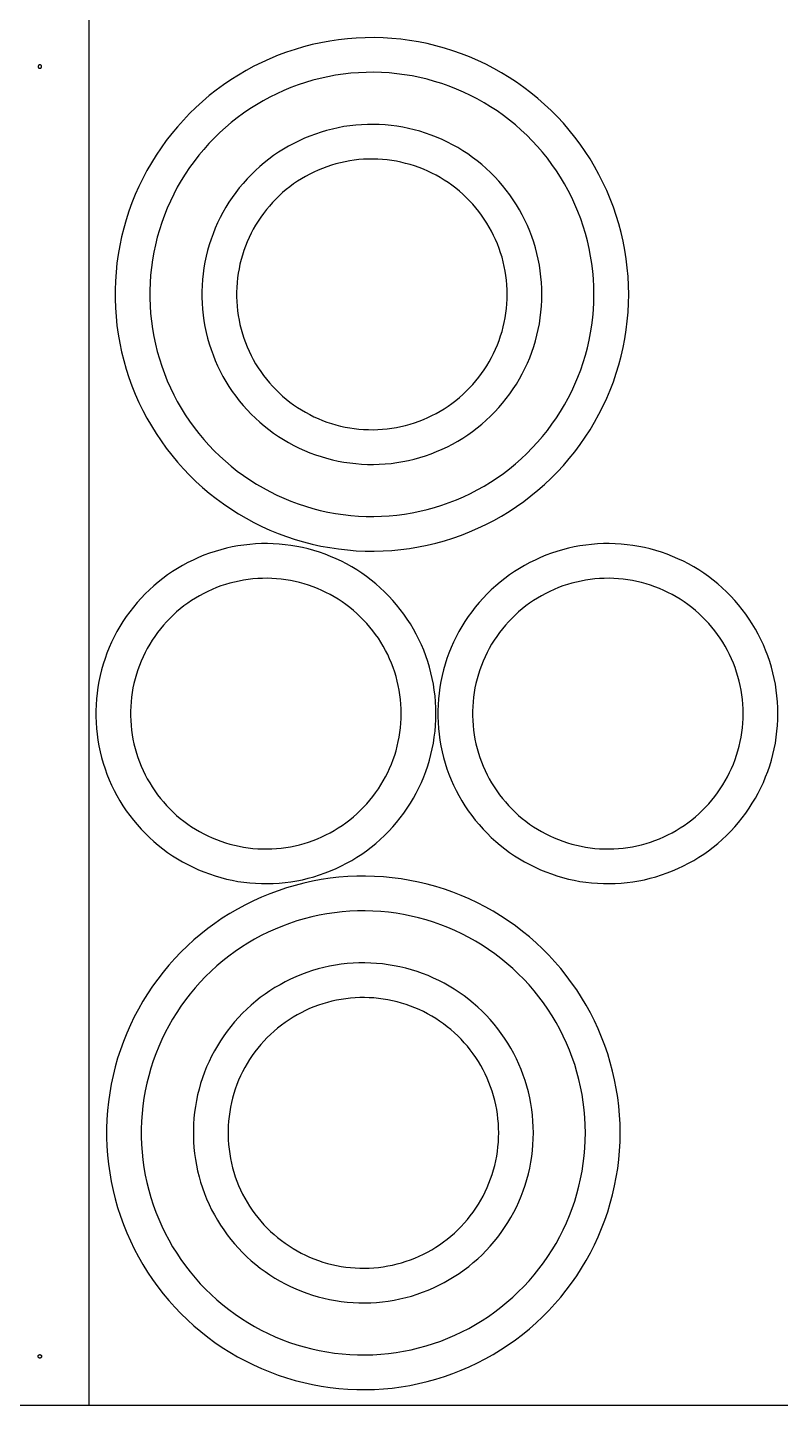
# Model space of a CAD drawing. Header units: millimetres. Extents: x 0 to 120, y 0 to 80.
# Drawn here: x 38.23 to 59.93, y 0 to 39.71 of the extents above; entities that cross this region are included whole.
import ezdxf

# ---------------------------------------------------------------- set-up
doc = ezdxf.new("R2010")
doc.units = ezdxf.units.MM
doc.header["$MEASUREMENT"] = 0
doc.layers.add('Default', color=18, linetype='Continuous', true_color=0x000000)

msp = doc.modelspace()

# ---------------------------------------------------------------- linework, layer by layer
at = {"layer": 'Default'}
for points in [[(120, 0), (0, 0), (0, 80), (120, 80), (120, 0)], [(0, 0), (0, 40), (40, 40), (40, 0), (0, 0)], [(0, 0), (0, 40), (40, 40), (40, 0), (0, 0)], [(55.554, 32.02), (55.549, 32.277), (55.536, 32.534), (55.514, 32.79), (55.482, 33.045), (55.443, 33.298), (55.394, 33.551), (55.336, 33.801), (55.27, 34.049), (55.195, 34.295), (55.112, 34.538), (55.021, 34.778), (54.921, 35.015), (54.813, 35.248), (54.697, 35.477), (54.573, 35.702), (54.441, 35.922), (54.302, 36.138), (54.156, 36.349), (54.002, 36.555), (53.841, 36.755), (53.673, 36.95), (53.499, 37.138), (53.318, 37.321), (53.131, 37.497), (52.938, 37.666), (52.739, 37.829), (52.534, 37.984), (52.325, 38.133), (52.11, 38.274), (51.891, 38.407), (51.667, 38.533), (51.439, 38.651), (51.207, 38.761), (50.971, 38.863), (50.732, 38.957), (50.489, 39.042), (50.244, 39.119), (49.997, 39.187), (49.747, 39.247), (49.495, 39.298), (49.242, 39.34), (48.987, 39.373), (48.731, 39.398), (48.475, 39.413), (48.218, 39.42), (47.961, 39.418), (47.704, 39.407), (47.448, 39.387), (47.193, 39.358), (46.939, 39.32), (46.686, 39.273), (46.436, 39.218), (46.187, 39.154), (45.94, 39.082), (45.697, 39.001), (45.456, 38.911), (45.218, 38.813), (44.984, 38.707), (44.754, 38.593), (44.528, 38.471), (44.306, 38.342), (44.089, 38.204), (43.877, 38.059), (43.67, 37.907), (43.469, 37.748), (43.273, 37.582), (43.082, 37.409), (42.898, 37.23), (42.721, 37.045), (42.55, 36.853), (42.385, 36.656), (42.228, 36.453), (42.078, 36.244), (41.935, 36.031), (41.799, 35.813), (41.672, 35.59), (41.552, 35.363), (41.44, 35.132), (41.336, 34.897), (41.24, 34.658), (41.152, 34.417), (41.074, 34.172), (41.003, 33.925), (40.941, 33.676), (40.888, 33.425), (40.844, 33.172), (40.808, 32.917), (40.782, 32.662), (40.764, 32.405), (40.755, 32.149), (40.755, 31.892), (40.764, 31.635), (40.782, 31.379), (40.808, 31.123), (40.844, 30.869), (40.888, 30.616), (40.941, 30.365), (41.003, 30.115), (41.074, 29.868), (41.152, 29.624), (41.24, 29.382), (41.336, 29.144), (41.44, 28.909), (41.552, 28.678), (41.672, 28.451), (41.799, 28.228), (41.935, 28.01), (42.078, 27.796), (42.228, 27.588), (42.385, 27.385), (42.55, 27.188), (42.721, 26.996), (42.898, 26.811), (43.082, 26.631), (43.273, 26.458), (43.469, 26.292), (43.67, 26.133), (43.877, 25.981), (44.089, 25.836), (44.306, 25.699), (44.528, 25.569), (44.754, 25.447), (44.984, 25.333), (45.218, 25.227), (45.456, 25.13), (45.697, 25.04), (45.94, 24.959), (46.187, 24.887), (46.436, 24.823), (46.686, 24.767), (46.939, 24.721), (47.193, 24.683), (47.448, 24.654), (47.704, 24.634), (47.961, 24.623), (48.218, 24.621), (48.475, 24.627), (48.731, 24.643), (48.987, 24.667), (49.242, 24.701), (49.495, 24.743), (49.747, 24.794), (49.997, 24.853), (50.244, 24.922), (50.489, 24.999), (50.732, 25.084), (50.971, 25.178), (51.207, 25.279), (51.439, 25.389), (51.667, 25.507), (51.891, 25.633), (52.11, 25.767), (52.325, 25.908), (52.534, 26.056), (52.739, 26.212), (52.938, 26.375), (53.131, 26.544), (53.318, 26.72), (53.499, 26.902), (53.673, 27.091), (53.841, 27.286), (54.002, 27.486), (54.156, 27.692), (54.302, 27.902), (54.441, 28.118), (54.573, 28.339), (54.697, 28.564), (54.813, 28.793), (54.921, 29.026), (55.021, 29.263), (55.112, 29.503), (55.195, 29.746), (55.27, 29.992), (55.336, 30.24), (55.394, 30.49), (55.443, 30.742), (55.482, 30.996), (55.514, 31.251), (55.536, 31.507), (55.549, 31.764), (55.554, 32.02)], [(38.636, 38.586), (38.636, 38.588), (38.636, 38.589), (38.636, 38.591), (38.635, 38.593), (38.635, 38.594), (38.635, 38.596), (38.634, 38.598), (38.634, 38.599), (38.633, 38.601), (38.633, 38.603), (38.632, 38.604), (38.632, 38.606), (38.631, 38.608), (38.63, 38.609), (38.629, 38.611), (38.628, 38.612), (38.627, 38.614), (38.626, 38.615), (38.625, 38.616), (38.624, 38.618), (38.623, 38.619), (38.622, 38.62), (38.621, 38.622), (38.619, 38.623), (38.618, 38.624), (38.617, 38.625), (38.615, 38.626), (38.614, 38.627), (38.613, 38.628), (38.611, 38.629), (38.61, 38.63), (38.608, 38.631), (38.606, 38.631), (38.605, 38.632), (38.603, 38.633), (38.602, 38.633), (38.6, 38.634), (38.598, 38.634), (38.597, 38.635), (38.595, 38.635), (38.593, 38.635), (38.591, 38.635), (38.59, 38.636), (38.588, 38.636), (38.586, 38.636), (38.584, 38.636), (38.583, 38.636), (38.581, 38.636), (38.579, 38.635), (38.578, 38.635), (38.576, 38.635), (38.574, 38.634), (38.572, 38.634), (38.571, 38.633), (38.569, 38.633), (38.568, 38.632), (38.566, 38.632), (38.564, 38.631), (38.563, 38.63), (38.561, 38.629), (38.56, 38.628), (38.558, 38.628), (38.557, 38.627), (38.555, 38.626), (38.554, 38.624), (38.553, 38.623), (38.552, 38.622), (38.55, 38.621), (38.549, 38.62), (38.548, 38.618), (38.547, 38.617), (38.546, 38.616), (38.545, 38.614), (38.544, 38.613), (38.543, 38.611), (38.542, 38.61), (38.541, 38.608), (38.54, 38.607), (38.54, 38.605), (38.539, 38.604), (38.538, 38.602), (38.538, 38.6), (38.537, 38.599), (38.537, 38.597), (38.537, 38.595), (38.536, 38.594), (38.536, 38.592), (38.536, 38.59), (38.536, 38.588), (38.536, 38.587), (38.536, 38.585), (38.536, 38.583), (38.536, 38.581), (38.536, 38.58), (38.536, 38.578), (38.537, 38.576), (38.537, 38.575), (38.537, 38.573), (38.538, 38.571), (38.538, 38.57), (38.539, 38.568), (38.54, 38.566), (38.54, 38.565), (38.541, 38.563), (38.542, 38.562), (38.543, 38.56), (38.544, 38.559), (38.545, 38.557), (38.546, 38.556), (38.547, 38.554), (38.548, 38.553), (38.549, 38.552), (38.55, 38.551), (38.552, 38.549), (38.553, 38.548), (38.554, 38.547), (38.555, 38.546), (38.557, 38.545), (38.558, 38.544), (38.56, 38.543), (38.561, 38.542), (38.563, 38.541), (38.564, 38.541), (38.566, 38.54), (38.568, 38.539), (38.569, 38.539), (38.571, 38.538), (38.572, 38.538), (38.574, 38.537), (38.576, 38.537), (38.578, 38.536), (38.579, 38.536), (38.581, 38.536), (38.583, 38.536), (38.584, 38.536), (38.586, 38.536), (38.588, 38.536), (38.59, 38.536), (38.591, 38.536), (38.593, 38.536), (38.595, 38.537), (38.597, 38.537), (38.598, 38.537), (38.6, 38.538), (38.602, 38.538), (38.603, 38.539), (38.605, 38.54), (38.606, 38.54), (38.608, 38.541), (38.61, 38.542), (38.611, 38.543), (38.613, 38.544), (38.614, 38.544), (38.615, 38.545), (38.617, 38.547), (38.618, 38.548), (38.619, 38.549), (38.621, 38.55), (38.622, 38.551), (38.623, 38.552), (38.624, 38.554), (38.625, 38.555), (38.626, 38.557), (38.627, 38.558), (38.628, 38.559), (38.629, 38.561), (38.63, 38.562), (38.631, 38.564), (38.632, 38.566), (38.632, 38.567), (38.633, 38.569), (38.633, 38.57), (38.634, 38.572), (38.634, 38.574), (38.635, 38.575), (38.635, 38.577), (38.635, 38.579), (38.636, 38.581), (38.636, 38.582), (38.636, 38.584), (38.636, 38.586)], [(54.554, 32.02), (54.55, 32.242), (54.538, 32.464), (54.519, 32.686), (54.492, 32.906), (54.458, 33.126), (54.415, 33.344), (54.366, 33.56), (54.309, 33.775), (54.244, 33.987), (54.172, 34.198), (54.093, 34.405), (54.006, 34.61), (53.913, 34.811), (53.813, 35.01), (53.706, 35.204), (53.592, 35.395), (53.471, 35.582), (53.344, 35.764), (53.211, 35.942), (53.072, 36.115), (52.927, 36.283), (52.776, 36.447), (52.62, 36.604), (52.458, 36.757), (52.291, 36.903), (52.119, 37.044), (51.942, 37.178), (51.761, 37.307), (51.575, 37.429), (51.386, 37.544), (51.192, 37.653), (50.995, 37.755), (50.794, 37.85), (50.59, 37.938), (50.383, 38.019), (50.174, 38.093), (49.962, 38.16), (49.747, 38.219), (49.531, 38.27), (49.314, 38.314), (49.095, 38.351), (48.874, 38.38), (48.653, 38.401), (48.431, 38.414), (48.209, 38.42), (47.987, 38.418), (47.765, 38.409), (47.544, 38.391), (47.323, 38.366), (47.103, 38.334), (46.885, 38.293), (46.668, 38.245), (46.453, 38.19), (46.239, 38.127), (46.029, 38.057), (45.82, 37.98), (45.615, 37.895), (45.413, 37.804), (45.214, 37.705), (45.018, 37.6), (44.826, 37.487), (44.639, 37.369), (44.455, 37.243), (44.276, 37.112), (44.102, 36.974), (43.932, 36.831), (43.768, 36.681), (43.609, 36.526), (43.455, 36.366), (43.307, 36.2), (43.165, 36.029), (43.029, 35.854), (42.899, 35.674), (42.775, 35.489), (42.658, 35.3), (42.547, 35.107), (42.444, 34.911), (42.347, 34.711), (42.257, 34.508), (42.174, 34.302), (42.099, 34.093), (42.03, 33.881), (41.969, 33.668), (41.916, 33.452), (41.87, 33.235), (41.832, 33.016), (41.801, 32.796), (41.778, 32.575), (41.762, 32.353), (41.755, 32.131), (41.755, 31.909), (41.762, 31.687), (41.778, 31.466), (41.801, 31.245), (41.832, 31.025), (41.87, 30.806), (41.916, 30.588), (41.969, 30.373), (42.03, 30.159), (42.099, 29.948), (42.174, 29.739), (42.257, 29.533), (42.347, 29.33), (42.444, 29.13), (42.547, 28.933), (42.658, 28.741), (42.775, 28.552), (42.899, 28.367), (43.029, 28.187), (43.165, 28.011), (43.307, 27.841), (43.455, 27.675), (43.609, 27.515), (43.768, 27.36), (43.932, 27.21), (44.102, 27.066), (44.276, 26.929), (44.455, 26.797), (44.639, 26.672), (44.826, 26.553), (45.018, 26.441), (45.214, 26.336), (45.413, 26.237), (45.615, 26.145), (45.82, 26.061), (46.029, 25.983), (46.239, 25.913), (46.453, 25.851), (46.668, 25.795), (46.885, 25.747), (47.103, 25.707), (47.323, 25.674), (47.544, 25.649), (47.765, 25.632), (47.987, 25.623), (48.209, 25.621), (48.431, 25.626), (48.653, 25.64), (48.874, 25.661), (49.095, 25.69), (49.314, 25.726), (49.531, 25.77), (49.747, 25.822), (49.962, 25.881), (50.174, 25.947), (50.383, 26.021), (50.59, 26.102), (50.794, 26.19), (50.995, 26.285), (51.192, 26.388), (51.386, 26.496), (51.575, 26.612), (51.761, 26.734), (51.942, 26.862), (52.119, 26.997), (52.291, 27.138), (52.458, 27.284), (52.62, 27.436), (52.776, 27.594), (52.927, 27.757), (53.072, 27.925), (53.211, 28.099), (53.344, 28.277), (53.471, 28.459), (53.592, 28.646), (53.706, 28.836), (53.813, 29.031), (53.913, 29.229), (54.006, 29.431), (54.093, 29.635), (54.172, 29.843), (54.244, 30.053), (54.309, 30.266), (54.366, 30.48), (54.415, 30.697), (54.458, 30.915), (54.492, 31.135), (54.519, 31.355), (54.538, 31.576), (54.55, 31.798), (54.554, 32.02)], [(53.054, 32.02), (53.051, 32.19), (53.042, 32.36), (53.027, 32.53), (53.007, 32.699), (52.98, 32.867), (52.948, 33.034), (52.91, 33.199), (52.866, 33.364), (52.817, 33.526), (52.761, 33.687), (52.701, 33.846), (52.635, 34.003), (52.563, 34.157), (52.486, 34.309), (52.404, 34.458), (52.317, 34.604), (52.225, 34.747), (52.128, 34.887), (52.026, 35.023), (51.919, 35.155), (51.808, 35.284), (51.693, 35.409), (51.573, 35.53), (51.449, 35.647), (51.321, 35.759), (51.19, 35.866), (51.054, 35.969), (50.916, 36.068), (50.774, 36.161), (50.628, 36.25), (50.48, 36.333), (50.329, 36.411), (50.175, 36.484), (50.019, 36.551), (49.861, 36.613), (49.7, 36.67), (49.538, 36.721), (49.374, 36.766), (49.208, 36.805), (49.042, 36.839), (48.874, 36.867), (48.705, 36.889), (48.536, 36.905), (48.366, 36.916), (48.196, 36.92), (48.026, 36.919), (47.856, 36.911), (47.687, 36.898), (47.518, 36.879), (47.349, 36.854), (47.182, 36.823), (47.016, 36.786), (46.851, 36.744), (46.688, 36.696), (46.527, 36.642), (46.367, 36.583), (46.21, 36.518), (46.055, 36.448), (45.903, 36.373), (45.753, 36.292), (45.606, 36.206), (45.462, 36.115), (45.322, 36.019), (45.185, 35.919), (45.051, 35.813), (44.922, 35.703), (44.796, 35.589), (44.674, 35.47), (44.556, 35.347), (44.443, 35.22), (44.334, 35.09), (44.23, 34.955), (44.13, 34.817), (44.036, 34.676), (43.946, 34.531), (43.861, 34.384), (43.782, 34.234), (43.708, 34.08), (43.639, 33.925), (43.576, 33.767), (43.518, 33.607), (43.465, 33.445), (43.419, 33.282), (43.378, 33.117), (43.343, 32.95), (43.313, 32.783), (43.29, 32.614), (43.272, 32.445), (43.26, 32.275), (43.254, 32.105), (43.254, 31.935), (43.26, 31.765), (43.272, 31.596), (43.29, 31.426), (43.313, 31.258), (43.343, 31.09), (43.378, 30.924), (43.419, 30.759), (43.465, 30.595), (43.518, 30.434), (43.576, 30.274), (43.639, 30.116), (43.708, 29.96), (43.782, 29.807), (43.861, 29.657), (43.946, 29.509), (44.036, 29.365), (44.13, 29.223), (44.23, 29.085), (44.334, 28.951), (44.443, 28.82), (44.556, 28.693), (44.674, 28.571), (44.796, 28.452), (44.922, 28.337), (45.051, 28.228), (45.185, 28.122), (45.322, 28.021), (45.462, 27.926), (45.606, 27.835), (45.753, 27.749), (45.903, 27.668), (46.055, 27.592), (46.21, 27.522), (46.367, 27.458), (46.527, 27.398), (46.688, 27.345), (46.851, 27.297), (47.016, 27.254), (47.182, 27.218), (47.349, 27.187), (47.518, 27.162), (47.687, 27.143), (47.856, 27.129), (48.026, 27.122), (48.196, 27.121), (48.366, 27.125), (48.536, 27.135), (48.705, 27.151), (48.874, 27.174), (49.042, 27.201), (49.208, 27.235), (49.374, 27.275), (49.538, 27.32), (49.7, 27.371), (49.861, 27.427), (50.019, 27.489), (50.175, 27.557), (50.329, 27.63), (50.48, 27.708), (50.628, 27.791), (50.774, 27.879), (50.916, 27.973), (51.054, 28.071), (51.19, 28.174), (51.321, 28.282), (51.449, 28.394), (51.573, 28.511), (51.693, 28.631), (51.808, 28.756), (51.919, 28.885), (52.026, 29.018), (52.128, 29.154), (52.225, 29.294), (52.317, 29.437), (52.404, 29.583), (52.486, 29.732), (52.563, 29.883), (52.635, 30.038), (52.701, 30.194), (52.761, 30.353), (52.817, 30.514), (52.866, 30.677), (52.91, 30.841), (52.948, 31.007), (52.98, 31.174), (53.007, 31.342), (53.027, 31.511), (53.042, 31.68), (53.051, 31.85), (53.054, 32.02)], [(52.054, 32.02), (52.051, 32.156), (52.044, 32.291), (52.033, 32.426), (52.016, 32.56), (51.995, 32.694), (51.969, 32.827), (51.939, 32.959), (51.904, 33.09), (51.865, 33.219), (51.821, 33.347), (51.773, 33.474), (51.72, 33.598), (51.663, 33.721), (51.602, 33.842), (51.537, 33.961), (51.467, 34.077), (51.394, 34.191), (51.317, 34.302), (51.236, 34.41), (51.151, 34.516), (51.063, 34.618), (50.971, 34.718), (50.875, 34.814), (50.777, 34.906), (50.675, 34.996), (50.57, 35.082), (50.462, 35.164), (50.352, 35.242), (50.239, 35.316), (50.123, 35.386), (50.005, 35.453), (49.885, 35.515), (49.763, 35.573), (49.638, 35.627), (49.512, 35.676), (49.385, 35.721), (49.255, 35.761), (49.125, 35.797), (48.993, 35.829), (48.861, 35.856), (48.727, 35.878), (48.593, 35.896), (48.458, 35.908), (48.323, 35.917), (48.188, 35.92), (48.052, 35.919), (47.917, 35.913), (47.782, 35.903), (47.647, 35.887), (47.514, 35.867), (47.38, 35.843), (47.248, 35.814), (47.117, 35.78), (46.987, 35.742), (46.859, 35.699), (46.732, 35.652), (46.607, 35.6), (46.483, 35.545), (46.362, 35.484), (46.243, 35.42), (46.126, 35.352), (46.012, 35.279), (45.9, 35.203), (45.791, 35.123), (45.684, 35.039), (45.581, 34.952), (45.481, 34.861), (45.384, 34.766), (45.29, 34.668), (45.2, 34.567), (45.114, 34.463), (45.031, 34.356), (44.951, 34.246), (44.876, 34.134), (44.805, 34.019), (44.737, 33.902), (44.674, 33.782), (44.615, 33.66), (44.56, 33.536), (44.51, 33.411), (44.464, 33.283), (44.422, 33.154), (44.385, 33.024), (44.353, 32.893), (44.325, 32.76), (44.301, 32.627), (44.282, 32.493), (44.268, 32.358), (44.259, 32.223), (44.254, 32.088), (44.254, 31.953), (44.259, 31.817), (44.268, 31.682), (44.282, 31.548), (44.301, 31.414), (44.325, 31.28), (44.353, 31.148), (44.385, 31.016), (44.422, 30.886), (44.464, 30.757), (44.51, 30.63), (44.56, 30.504), (44.615, 30.381), (44.674, 30.259), (44.737, 30.139), (44.805, 30.022), (44.876, 29.907), (44.951, 29.794), (45.031, 29.684), (45.114, 29.577), (45.2, 29.473), (45.29, 29.372), (45.384, 29.275), (45.481, 29.18), (45.581, 29.089), (45.684, 29.002), (45.791, 28.918), (45.9, 28.838), (46.012, 28.761), (46.126, 28.689), (46.243, 28.621), (46.362, 28.556), (46.483, 28.496), (46.607, 28.44), (46.732, 28.389), (46.859, 28.342), (46.987, 28.299), (47.117, 28.261), (47.248, 28.227), (47.38, 28.198), (47.514, 28.173), (47.647, 28.153), (47.782, 28.138), (47.917, 28.128), (48.052, 28.122), (48.188, 28.12), (48.323, 28.124), (48.458, 28.132), (48.593, 28.145), (48.727, 28.163), (48.861, 28.185), (48.993, 28.212), (49.125, 28.243), (49.255, 28.279), (49.385, 28.32), (49.512, 28.365), (49.638, 28.414), (49.763, 28.468), (49.885, 28.526), (50.005, 28.588), (50.123, 28.654), (50.239, 28.725), (50.352, 28.799), (50.462, 28.877), (50.57, 28.959), (50.675, 29.045), (50.777, 29.134), (50.875, 29.227), (50.971, 29.323), (51.063, 29.422), (51.151, 29.525), (51.236, 29.631), (51.317, 29.739), (51.394, 29.85), (51.467, 29.964), (51.537, 30.08), (51.602, 30.199), (51.663, 30.319), (51.72, 30.442), (51.773, 30.567), (51.821, 30.694), (51.865, 30.822), (51.904, 30.951), (51.939, 31.082), (51.969, 31.214), (51.995, 31.347), (52.016, 31.481), (52.033, 31.615), (52.044, 31.75), (52.051, 31.885), (52.054, 32.02)], [(50, 19.938), (49.997, 20.108), (49.988, 20.278), (49.973, 20.447), (49.952, 20.616), (49.926, 20.784), (49.894, 20.951), (49.856, 21.117), (49.812, 21.281), (49.762, 21.444), (49.707, 21.605), (49.647, 21.764), (49.581, 21.92), (49.509, 22.075), (49.432, 22.226), (49.35, 22.375), (49.263, 22.521), (49.171, 22.664), (49.074, 22.804), (48.972, 22.94), (48.865, 23.073), (48.754, 23.202), (48.639, 23.326), (48.519, 23.447), (48.395, 23.564), (48.267, 23.676), (48.136, 23.784), (48, 23.887), (47.862, 23.985), (47.719, 24.078), (47.574, 24.167), (47.426, 24.25), (47.275, 24.328), (47.121, 24.401), (46.965, 24.469), (46.807, 24.531), (46.646, 24.587), (46.484, 24.638), (46.32, 24.683), (46.154, 24.723), (45.988, 24.756), (45.82, 24.784), (45.651, 24.806), (45.482, 24.823), (45.312, 24.833), (45.142, 24.837), (44.972, 24.836), (44.802, 24.829), (44.633, 24.815), (44.464, 24.796), (44.295, 24.771), (44.128, 24.74), (43.962, 24.704), (43.797, 24.661), (43.634, 24.613), (43.473, 24.56), (43.313, 24.5), (43.156, 24.436), (43.001, 24.365), (42.849, 24.29), (42.699, 24.209), (42.552, 24.123), (42.408, 24.032), (42.268, 23.936), (42.131, 23.836), (41.997, 23.73), (41.867, 23.62), (41.742, 23.506), (41.62, 23.387), (41.502, 23.264), (41.389, 23.138), (41.28, 23.007), (41.176, 22.872), (41.076, 22.735), (40.982, 22.593), (40.892, 22.449), (40.807, 22.301), (40.728, 22.151), (40.654, 21.998), (40.585, 21.842), (40.521, 21.684), (40.464, 21.524), (40.411, 21.363), (40.365, 21.199), (40.324, 21.034), (40.289, 20.867), (40.259, 20.7), (40.236, 20.531), (40.218, 20.362), (40.206, 20.193), (40.2, 20.023), (40.2, 19.853), (40.206, 19.683), (40.218, 19.513), (40.236, 19.344), (40.259, 19.175), (40.289, 19.008), (40.324, 18.841), (40.365, 18.676), (40.411, 18.513), (40.464, 18.351), (40.521, 18.191), (40.585, 18.033), (40.654, 17.877), (40.728, 17.724), (40.807, 17.574), (40.892, 17.426), (40.982, 17.282), (41.076, 17.141), (41.176, 17.003), (41.28, 16.868), (41.389, 16.738), (41.502, 16.611), (41.62, 16.488), (41.742, 16.369), (41.867, 16.255), (41.997, 16.145), (42.131, 16.039), (42.268, 15.939), (42.408, 15.843), (42.552, 15.752), (42.699, 15.666), (42.849, 15.585), (43.001, 15.51), (43.156, 15.44), (43.313, 15.375), (43.473, 15.316), (43.634, 15.262), (43.797, 15.214), (43.962, 15.171), (44.128, 15.135), (44.295, 15.104), (44.464, 15.079), (44.633, 15.06), (44.802, 15.047), (44.972, 15.039), (45.142, 15.038), (45.312, 15.042), (45.482, 15.053), (45.651, 15.069), (45.82, 15.091), (45.988, 15.119), (46.154, 15.152), (46.32, 15.192), (46.484, 15.237), (46.646, 15.288), (46.807, 15.345), (46.965, 15.407), (47.121, 15.474), (47.275, 15.547), (47.426, 15.625), (47.574, 15.708), (47.719, 15.797), (47.862, 15.89), (48, 15.988), (48.136, 16.092), (48.267, 16.199), (48.395, 16.311), (48.519, 16.428), (48.639, 16.549), (48.754, 16.674), (48.865, 16.802), (48.972, 16.935), (49.074, 17.071), (49.171, 17.211), (49.263, 17.354), (49.35, 17.5), (49.432, 17.649), (49.509, 17.801), (49.581, 17.955), (49.647, 18.112), (49.707, 18.271), (49.762, 18.431), (49.812, 18.594), (49.856, 18.759), (49.894, 18.924), (49.926, 19.091), (49.952, 19.259), (49.973, 19.428), (49.988, 19.598), (49.997, 19.768), (50, 19.938)], [(59.854, 19.938), (59.851, 20.108), (59.842, 20.278), (59.827, 20.447), (59.807, 20.616), (59.78, 20.784), (59.748, 20.951), (59.71, 21.117), (59.666, 21.281), (59.617, 21.444), (59.562, 21.605), (59.501, 21.764), (59.435, 21.92), (59.363, 22.075), (59.287, 22.226), (59.204, 22.375), (59.117, 22.521), (59.025, 22.664), (58.928, 22.804), (58.826, 22.94), (58.72, 23.073), (58.609, 23.202), (58.493, 23.326), (58.373, 23.447), (58.249, 23.564), (58.122, 23.676), (57.99, 23.784), (57.855, 23.887), (57.716, 23.985), (57.574, 24.078), (57.428, 24.167), (57.28, 24.25), (57.129, 24.328), (56.975, 24.401), (56.819, 24.469), (56.661, 24.531), (56.5, 24.587), (56.338, 24.638), (56.174, 24.683), (56.009, 24.723), (55.842, 24.756), (55.674, 24.784), (55.506, 24.806), (55.336, 24.823), (55.166, 24.833), (54.996, 24.837), (54.826, 24.836), (54.656, 24.829), (54.487, 24.815), (54.318, 24.796), (54.15, 24.771), (53.982, 24.74), (53.816, 24.704), (53.651, 24.661), (53.488, 24.613), (53.327, 24.56), (53.167, 24.5), (53.01, 24.436), (52.855, 24.365), (52.703, 24.29), (52.553, 24.209), (52.406, 24.123), (52.263, 24.032), (52.122, 23.936), (51.985, 23.836), (51.852, 23.73), (51.722, 23.62), (51.596, 23.506), (51.474, 23.387), (51.356, 23.264), (51.243, 23.138), (51.134, 23.007), (51.03, 22.872), (50.931, 22.735), (50.836, 22.593), (50.746, 22.449), (50.662, 22.301), (50.582, 22.151), (50.508, 21.998), (50.439, 21.842), (50.376, 21.684), (50.318, 21.524), (50.266, 21.363), (50.219, 21.199), (50.178, 21.034), (50.143, 20.867), (50.114, 20.7), (50.09, 20.531), (50.072, 20.362), (50.061, 20.193), (50.055, 20.023), (50.055, 19.853), (50.061, 19.683), (50.072, 19.513), (50.09, 19.344), (50.114, 19.175), (50.143, 19.008), (50.178, 18.841), (50.219, 18.676), (50.266, 18.513), (50.318, 18.351), (50.376, 18.191), (50.439, 18.033), (50.508, 17.877), (50.582, 17.724), (50.662, 17.574), (50.746, 17.426), (50.836, 17.282), (50.931, 17.141), (51.03, 17.003), (51.134, 16.868), (51.243, 16.738), (51.356, 16.611), (51.474, 16.488), (51.596, 16.369), (51.722, 16.255), (51.852, 16.145), (51.985, 16.039), (52.122, 15.939), (52.263, 15.843), (52.406, 15.752), (52.553, 15.666), (52.703, 15.585), (52.855, 15.51), (53.01, 15.44), (53.167, 15.375), (53.327, 15.316), (53.488, 15.262), (53.651, 15.214), (53.816, 15.171), (53.982, 15.135), (54.15, 15.104), (54.318, 15.079), (54.487, 15.06), (54.656, 15.047), (54.826, 15.039), (54.996, 15.038), (55.166, 15.042), (55.336, 15.053), (55.506, 15.069), (55.674, 15.091), (55.842, 15.119), (56.009, 15.152), (56.174, 15.192), (56.338, 15.237), (56.5, 15.288), (56.661, 15.345), (56.819, 15.407), (56.975, 15.474), (57.129, 15.547), (57.28, 15.625), (57.428, 15.708), (57.574, 15.797), (57.716, 15.89), (57.855, 15.988), (57.99, 16.092), (58.122, 16.199), (58.249, 16.311), (58.373, 16.428), (58.493, 16.549), (58.609, 16.674), (58.72, 16.802), (58.826, 16.935), (58.928, 17.071), (59.025, 17.211), (59.117, 17.354), (59.204, 17.5), (59.287, 17.649), (59.363, 17.801), (59.435, 17.955), (59.501, 18.112), (59.562, 18.271), (59.617, 18.431), (59.666, 18.594), (59.71, 18.759), (59.748, 18.924), (59.78, 19.091), (59.807, 19.259), (59.827, 19.428), (59.842, 19.598), (59.851, 19.768), (59.854, 19.938)], [(49, 19.938), (48.997, 20.073), (48.99, 20.208), (48.978, 20.343), (48.962, 20.477), (48.941, 20.611), (48.915, 20.744), (48.885, 20.876), (48.85, 21.007), (48.811, 21.136), (48.767, 21.264), (48.719, 21.391), (48.666, 21.516), (48.609, 21.638), (48.548, 21.759), (48.483, 21.878), (48.413, 21.994), (48.34, 22.108), (48.263, 22.219), (48.182, 22.327), (48.097, 22.433), (48.008, 22.535), (47.916, 22.635), (47.821, 22.731), (47.723, 22.824), (47.621, 22.913), (47.516, 22.999), (47.408, 23.081), (47.298, 23.159), (47.185, 23.233), (47.069, 23.304), (46.951, 23.37), (46.831, 23.432), (46.708, 23.49), (46.584, 23.544), (46.458, 23.593), (46.33, 23.638), (46.201, 23.679), (46.071, 23.715), (45.939, 23.746), (45.806, 23.773), (45.673, 23.795), (45.539, 23.813), (45.404, 23.826), (45.269, 23.834), (45.133, 23.837), (44.998, 23.836), (44.863, 23.83), (44.728, 23.82), (44.593, 23.805), (44.459, 23.785), (44.326, 23.76), (44.194, 23.731), (44.063, 23.697), (43.933, 23.659), (43.805, 23.616), (43.678, 23.569), (43.553, 23.518), (43.429, 23.462), (43.308, 23.402), (43.189, 23.337), (43.072, 23.269), (42.958, 23.197), (42.846, 23.12), (42.737, 23.04), (42.63, 22.956), (42.527, 22.869), (42.427, 22.778), (42.33, 22.683), (42.236, 22.586), (42.146, 22.485), (42.06, 22.381), (41.977, 22.274), (41.897, 22.164), (41.822, 22.051), (41.751, 21.936), (41.683, 21.819), (41.62, 21.699), (41.561, 21.577), (41.506, 21.453), (41.456, 21.328), (41.41, 21.201), (41.368, 21.072), (41.331, 20.942), (41.298, 20.81), (41.27, 20.678), (41.247, 20.544), (41.228, 20.41), (41.214, 20.276), (41.205, 20.141), (41.2, 20.005), (41.2, 19.87), (41.205, 19.735), (41.214, 19.6), (41.228, 19.465), (41.247, 19.331), (41.27, 19.197), (41.298, 19.065), (41.331, 18.934), (41.368, 18.803), (41.41, 18.675), (41.456, 18.547), (41.506, 18.422), (41.561, 18.298), (41.62, 18.176), (41.683, 18.056), (41.751, 17.939), (41.822, 17.824), (41.897, 17.711), (41.977, 17.602), (42.06, 17.495), (42.146, 17.391), (42.236, 17.29), (42.33, 17.192), (42.427, 17.097), (42.527, 17.006), (42.63, 16.919), (42.737, 16.835), (42.846, 16.755), (42.958, 16.678), (43.072, 16.606), (43.189, 16.538), (43.308, 16.473), (43.429, 16.413), (43.553, 16.358), (43.678, 16.306), (43.805, 16.259), (43.933, 16.216), (44.063, 16.178), (44.194, 16.144), (44.326, 16.115), (44.459, 16.09), (44.593, 16.071), (44.728, 16.055), (44.863, 16.045), (44.998, 16.039), (45.133, 16.038), (45.269, 16.041), (45.404, 16.049), (45.539, 16.062), (45.673, 16.08), (45.806, 16.102), (45.939, 16.129), (46.071, 16.16), (46.201, 16.196), (46.33, 16.237), (46.458, 16.282), (46.584, 16.331), (46.708, 16.385), (46.831, 16.443), (46.951, 16.505), (47.069, 16.571), (47.185, 16.642), (47.298, 16.716), (47.408, 16.794), (47.516, 16.876), (47.621, 16.962), (47.723, 17.051), (47.821, 17.144), (47.916, 17.24), (48.008, 17.34), (48.097, 17.442), (48.182, 17.548), (48.263, 17.656), (48.34, 17.767), (48.413, 17.881), (48.483, 17.997), (48.548, 18.116), (48.609, 18.237), (48.666, 18.36), (48.719, 18.484), (48.767, 18.611), (48.811, 18.739), (48.85, 18.868), (48.885, 18.999), (48.915, 19.131), (48.941, 19.264), (48.962, 19.398), (48.978, 19.532), (48.99, 19.667), (48.997, 19.802), (49, 19.938)], [(58.854, 19.938), (58.852, 20.073), (58.844, 20.208), (58.833, 20.343), (58.816, 20.477), (58.795, 20.611), (58.77, 20.744), (58.739, 20.876), (58.704, 21.007), (58.665, 21.136), (58.621, 21.264), (58.573, 21.391), (58.52, 21.516), (58.463, 21.638), (58.402, 21.759), (58.337, 21.878), (58.268, 21.994), (58.194, 22.108), (58.117, 22.219), (58.036, 22.327), (57.951, 22.433), (57.863, 22.535), (57.771, 22.635), (57.675, 22.731), (57.577, 22.824), (57.475, 22.913), (57.37, 22.999), (57.263, 23.081), (57.152, 23.159), (57.039, 23.233), (56.923, 23.304), (56.805, 23.37), (56.685, 23.432), (56.563, 23.49), (56.439, 23.544), (56.312, 23.593), (56.185, 23.638), (56.056, 23.679), (55.925, 23.715), (55.793, 23.746), (55.661, 23.773), (55.527, 23.795), (55.393, 23.813), (55.258, 23.826), (55.123, 23.834), (54.988, 23.837), (54.852, 23.836), (54.717, 23.83), (54.582, 23.82), (54.448, 23.805), (54.314, 23.785), (54.181, 23.76), (54.048, 23.731), (53.917, 23.697), (53.787, 23.659), (53.659, 23.616), (53.532, 23.569), (53.407, 23.518), (53.284, 23.462), (53.162, 23.402), (53.043, 23.337), (52.926, 23.269), (52.812, 23.197), (52.7, 23.12), (52.591, 23.04), (52.485, 22.956), (52.381, 22.869), (52.281, 22.778), (52.184, 22.683), (52.091, 22.586), (52, 22.485), (51.914, 22.381), (51.831, 22.274), (51.752, 22.164), (51.676, 22.051), (51.605, 21.936), (51.538, 21.819), (51.474, 21.699), (51.415, 21.577), (51.361, 21.453), (51.31, 21.328), (51.264, 21.201), (51.222, 21.072), (51.185, 20.942), (51.153, 20.81), (51.125, 20.678), (51.101, 20.544), (51.083, 20.41), (51.069, 20.276), (51.059, 20.141), (51.054, 20.005), (51.054, 19.87), (51.059, 19.735), (51.069, 19.6), (51.083, 19.465), (51.101, 19.331), (51.125, 19.197), (51.153, 19.065), (51.185, 18.934), (51.222, 18.803), (51.264, 18.675), (51.31, 18.547), (51.361, 18.422), (51.415, 18.298), (51.474, 18.176), (51.538, 18.056), (51.605, 17.939), (51.676, 17.824), (51.752, 17.711), (51.831, 17.602), (51.914, 17.495), (52, 17.391), (52.091, 17.29), (52.184, 17.192), (52.281, 17.097), (52.381, 17.006), (52.485, 16.919), (52.591, 16.835), (52.7, 16.755), (52.812, 16.678), (52.926, 16.606), (53.043, 16.538), (53.162, 16.473), (53.284, 16.413), (53.407, 16.358), (53.532, 16.306), (53.659, 16.259), (53.787, 16.216), (53.917, 16.178), (54.048, 16.144), (54.181, 16.115), (54.314, 16.09), (54.448, 16.071), (54.582, 16.055), (54.717, 16.045), (54.852, 16.039), (54.988, 16.038), (55.123, 16.041), (55.258, 16.049), (55.393, 16.062), (55.527, 16.08), (55.661, 16.102), (55.793, 16.129), (55.925, 16.16), (56.056, 16.196), (56.185, 16.237), (56.312, 16.282), (56.439, 16.331), (56.563, 16.385), (56.685, 16.443), (56.805, 16.505), (56.923, 16.571), (57.039, 16.642), (57.152, 16.716), (57.263, 16.794), (57.37, 16.876), (57.475, 16.962), (57.577, 17.051), (57.675, 17.144), (57.771, 17.24), (57.863, 17.34), (57.951, 17.442), (58.036, 17.548), (58.117, 17.656), (58.194, 17.767), (58.268, 17.881), (58.337, 17.997), (58.402, 18.116), (58.463, 18.237), (58.52, 18.36), (58.573, 18.484), (58.621, 18.611), (58.665, 18.739), (58.704, 18.868), (58.739, 18.999), (58.77, 19.131), (58.795, 19.264), (58.816, 19.398), (58.833, 19.532), (58.844, 19.667), (58.852, 19.802), (58.854, 19.938)], [(55.308, 7.855), (55.304, 8.112), (55.29, 8.368), (55.268, 8.624), (55.237, 8.879), (55.197, 9.133), (55.148, 9.385), (55.091, 9.635), (55.025, 9.884), (54.95, 10.129), (54.867, 10.372), (54.775, 10.612), (54.675, 10.849), (54.567, 11.082), (54.451, 11.311), (54.327, 11.536), (54.196, 11.757), (54.057, 11.973), (53.91, 12.184), (53.756, 12.389), (53.595, 12.59), (53.427, 12.784), (53.253, 12.973), (53.072, 13.155), (52.885, 13.331), (52.692, 13.501), (52.493, 13.663), (52.289, 13.819), (52.079, 13.967), (51.865, 14.108), (51.645, 14.242), (51.421, 14.368), (51.193, 14.486), (50.961, 14.596), (50.725, 14.698), (50.486, 14.791), (50.244, 14.877), (49.999, 14.953), (49.751, 15.022), (49.501, 15.081), (49.249, 15.132), (48.996, 15.174), (48.741, 15.208), (48.486, 15.232), (48.229, 15.248), (47.972, 15.255), (47.716, 15.252), (47.459, 15.241), (47.203, 15.221), (46.948, 15.192), (46.693, 15.154), (46.441, 15.108), (46.19, 15.053), (45.941, 14.989), (45.695, 14.916), (45.451, 14.835), (45.21, 14.746), (44.973, 14.648), (44.739, 14.542), (44.509, 14.428), (44.283, 14.306), (44.061, 14.176), (43.844, 14.039), (43.632, 13.894), (43.425, 13.742), (43.223, 13.583), (43.027, 13.417), (42.837, 13.244), (42.653, 13.065), (42.475, 12.879), (42.304, 12.688), (42.14, 12.49), (41.982, 12.287), (41.832, 12.079), (41.689, 11.865), (41.554, 11.647), (41.426, 11.424), (41.306, 11.197), (41.194, 10.966), (41.09, 10.731), (40.994, 10.493), (40.907, 10.251), (40.828, 10.007), (40.758, 9.76), (40.696, 9.51), (40.643, 9.259), (40.598, 9.006), (40.563, 8.752), (40.536, 8.496), (40.518, 8.24), (40.509, 7.983), (40.509, 7.726), (40.518, 7.47), (40.536, 7.213), (40.563, 6.958), (40.598, 6.704), (40.643, 6.451), (40.696, 6.199), (40.758, 5.95), (40.828, 5.703), (40.907, 5.458), (40.994, 5.217), (41.09, 4.979), (41.194, 4.744), (41.306, 4.512), (41.426, 4.285), (41.554, 4.063), (41.689, 3.844), (41.832, 3.631), (41.982, 3.423), (42.14, 3.22), (42.304, 3.022), (42.475, 2.831), (42.653, 2.645), (42.837, 2.466), (43.027, 2.293), (43.223, 2.127), (43.425, 1.968), (43.632, 1.816), (43.844, 1.671), (44.061, 1.534), (44.283, 1.404), (44.509, 1.282), (44.739, 1.168), (44.973, 1.062), (45.21, 0.964), (45.451, 0.875), (45.695, 0.794), (45.941, 0.721), (46.19, 0.657), (46.441, 0.602), (46.693, 0.555), (46.948, 0.517), (47.203, 0.489), (47.459, 0.468), (47.716, 0.457), (47.972, 0.455), (48.229, 0.462), (48.486, 0.477), (48.741, 0.502), (48.996, 0.535), (49.249, 0.577), (49.501, 0.628), (49.751, 0.688), (49.999, 0.756), (50.244, 0.833), (50.486, 0.918), (50.725, 1.012), (50.961, 1.114), (51.193, 1.224), (51.421, 1.342), (51.645, 1.468), (51.865, 1.601), (52.079, 1.742), (52.289, 1.891), (52.493, 2.046), (52.692, 2.209), (52.885, 2.379), (53.072, 2.555), (53.253, 2.737), (53.427, 2.926), (53.595, 3.12), (53.756, 3.32), (53.91, 3.526), (54.057, 3.737), (54.196, 3.953), (54.327, 4.173), (54.451, 4.398), (54.567, 4.628), (54.675, 4.861), (54.775, 5.097), (54.867, 5.337), (54.95, 5.58), (55.025, 5.826), (55.091, 6.074), (55.148, 6.325), (55.197, 6.577), (55.237, 6.831), (55.268, 7.086), (55.29, 7.341), (55.304, 7.598), (55.308, 7.855)], [(54.308, 7.855), (54.304, 8.077), (54.293, 8.299), (54.273, 8.52), (54.247, 8.741), (54.212, 8.96), (54.17, 9.178), (54.12, 9.395), (54.063, 9.609), (53.998, 9.822), (53.926, 10.032), (53.847, 10.24), (53.761, 10.444), (53.667, 10.646), (53.567, 10.844), (53.46, 11.039), (53.346, 11.23), (53.226, 11.416), (53.099, 11.599), (52.966, 11.777), (52.827, 11.95), (52.682, 12.118), (52.531, 12.281), (52.374, 12.439), (52.213, 12.591), (52.046, 12.738), (51.874, 12.878), (51.697, 13.013), (51.516, 13.141), (51.33, 13.263), (51.14, 13.379), (50.946, 13.488), (50.749, 13.59), (50.548, 13.685), (50.344, 13.773), (50.138, 13.854), (49.928, 13.928), (49.716, 13.994), (49.502, 14.053), (49.286, 14.105), (49.068, 14.149), (48.849, 14.185), (48.629, 14.214), (48.408, 14.235), (48.186, 14.249), (47.964, 14.255), (47.742, 14.253), (47.52, 14.243), (47.298, 14.226), (47.077, 14.201), (46.858, 14.168), (46.639, 14.128), (46.422, 14.08), (46.207, 14.025), (45.994, 13.962), (45.783, 13.892), (45.575, 13.814), (45.369, 13.73), (45.167, 13.638), (44.968, 13.54), (44.772, 13.434), (44.581, 13.322), (44.393, 13.203), (44.21, 13.078), (44.03, 12.946), (43.856, 12.809), (43.687, 12.665), (43.522, 12.516), (43.363, 12.361), (43.209, 12.2), (43.061, 12.034), (42.919, 11.864), (42.783, 11.688), (42.653, 11.508), (42.53, 11.323), (42.412, 11.135), (42.302, 10.942), (42.198, 10.746), (42.101, 10.546), (42.011, 10.342), (41.929, 10.136), (41.853, 9.927), (41.785, 9.716), (41.724, 9.502), (41.67, 9.287), (41.624, 9.069), (41.586, 8.851), (41.555, 8.631), (41.532, 8.41), (41.517, 8.188), (41.509, 7.966), (41.509, 7.744), (41.517, 7.522), (41.532, 7.3), (41.555, 7.079), (41.586, 6.859), (41.624, 6.64), (41.67, 6.423), (41.724, 6.207), (41.785, 5.994), (41.853, 5.782), (41.929, 5.573), (42.011, 5.367), (42.101, 5.164), (42.198, 4.964), (42.302, 4.768), (42.412, 4.575), (42.53, 4.386), (42.653, 4.202), (42.783, 4.021), (42.919, 3.846), (43.061, 3.675), (43.209, 3.509), (43.363, 3.349), (43.522, 3.194), (43.687, 3.045), (43.856, 2.901), (44.03, 2.763), (44.21, 2.632), (44.393, 2.507), (44.581, 2.388), (44.772, 2.276), (44.968, 2.17), (45.167, 2.072), (45.369, 1.98), (45.575, 1.895), (45.783, 1.818), (45.994, 1.748), (46.207, 1.685), (46.422, 1.63), (46.639, 1.582), (46.858, 1.542), (47.077, 1.509), (47.298, 1.484), (47.52, 1.467), (47.742, 1.457), (47.964, 1.455), (48.186, 1.461), (48.408, 1.474), (48.629, 1.496), (48.849, 1.524), (49.068, 1.561), (49.286, 1.605), (49.502, 1.656), (49.716, 1.715), (49.928, 1.782), (50.138, 1.856), (50.344, 1.937), (50.548, 2.025), (50.749, 2.12), (50.946, 2.222), (51.14, 2.331), (51.33, 2.446), (51.516, 2.568), (51.697, 2.697), (51.874, 2.831), (52.046, 2.972), (52.213, 3.119), (52.374, 3.271), (52.531, 3.429), (52.682, 3.592), (52.827, 3.76), (52.966, 3.933), (53.099, 4.111), (53.226, 4.293), (53.346, 4.48), (53.46, 4.671), (53.567, 4.865), (53.667, 5.064), (53.761, 5.265), (53.847, 5.47), (53.926, 5.677), (53.998, 5.888), (54.063, 6.1), (54.12, 6.315), (54.17, 6.531), (54.212, 6.75), (54.247, 6.969), (54.273, 7.19), (54.293, 7.411), (54.304, 7.633), (54.308, 7.855)], [(52.808, 7.855), (52.805, 8.025), (52.796, 8.195), (52.782, 8.364), (52.761, 8.533), (52.735, 8.701), (52.702, 8.868), (52.664, 9.034), (52.62, 9.198), (52.571, 9.361), (52.516, 9.522), (52.455, 9.681), (52.389, 9.837), (52.318, 9.992), (52.241, 10.144), (52.159, 10.293), (52.072, 10.439), (51.979, 10.582), (51.882, 10.721), (51.78, 10.857), (51.674, 10.99), (51.563, 11.119), (51.447, 11.244), (51.328, 11.364), (51.204, 11.481), (51.076, 11.593), (50.944, 11.701), (50.809, 11.804), (50.67, 11.902), (50.528, 11.996), (50.383, 12.084), (50.234, 12.167), (50.083, 12.246), (49.93, 12.318), (49.773, 12.386), (49.615, 12.448), (49.455, 12.504), (49.292, 12.555), (49.128, 12.6), (48.963, 12.64), (48.796, 12.674), (48.628, 12.702), (48.46, 12.724), (48.29, 12.74), (48.121, 12.75), (47.951, 12.755), (47.781, 12.753), (47.611, 12.746), (47.441, 12.733), (47.272, 12.713), (47.104, 12.688), (46.937, 12.658), (46.77, 12.621), (46.606, 12.579), (46.443, 12.531), (46.281, 12.477), (46.122, 12.418), (45.964, 12.353), (45.81, 12.283), (45.657, 12.207), (45.507, 12.126), (45.361, 12.041), (45.217, 11.95), (45.076, 11.854), (44.939, 11.753), (44.806, 11.648), (44.676, 11.538), (44.55, 11.423), (44.428, 11.305), (44.311, 11.182), (44.197, 11.055), (44.089, 10.924), (43.984, 10.79), (43.885, 10.652), (43.79, 10.51), (43.701, 10.366), (43.616, 10.218), (43.536, 10.068), (43.462, 9.915), (43.393, 9.759), (43.33, 9.602), (43.272, 9.442), (43.22, 9.28), (43.173, 9.116), (43.132, 8.951), (43.097, 8.785), (43.068, 8.617), (43.044, 8.449), (43.027, 8.28), (43.015, 8.11), (43.009, 7.94), (43.009, 7.77), (43.015, 7.6), (43.027, 7.43), (43.044, 7.261), (43.068, 7.092), (43.097, 6.925), (43.132, 6.759), (43.173, 6.593), (43.22, 6.43), (43.272, 6.268), (43.33, 6.108), (43.393, 5.95), (43.462, 5.795), (43.536, 5.642), (43.616, 5.491), (43.701, 5.344), (43.79, 5.199), (43.885, 5.058), (43.984, 4.92), (44.089, 4.785), (44.197, 4.655), (44.311, 4.528), (44.428, 4.405), (44.55, 4.286), (44.676, 4.172), (44.806, 4.062), (44.939, 3.957), (45.076, 3.856), (45.217, 3.76), (45.361, 3.669), (45.507, 3.583), (45.657, 3.502), (45.81, 3.427), (45.964, 3.357), (46.122, 3.292), (46.281, 3.233), (46.443, 3.179), (46.606, 3.131), (46.77, 3.089), (46.937, 3.052), (47.104, 3.021), (47.272, 2.996), (47.441, 2.977), (47.611, 2.964), (47.781, 2.956), (47.951, 2.955), (48.121, 2.959), (48.29, 2.97), (48.46, 2.986), (48.628, 3.008), (48.796, 3.036), (48.963, 3.07), (49.128, 3.109), (49.292, 3.154), (49.455, 3.205), (49.615, 3.262), (49.773, 3.324), (49.93, 3.391), (50.083, 3.464), (50.234, 3.542), (50.383, 3.626), (50.528, 3.714), (50.67, 3.807), (50.809, 3.906), (50.944, 4.009), (51.076, 4.116), (51.204, 4.229), (51.328, 4.345), (51.447, 4.466), (51.563, 4.591), (51.674, 4.72), (51.78, 4.852), (51.882, 4.988), (51.979, 5.128), (52.072, 5.271), (52.159, 5.417), (52.241, 5.566), (52.318, 5.718), (52.389, 5.872), (52.455, 6.029), (52.516, 6.188), (52.571, 6.349), (52.62, 6.511), (52.664, 6.676), (52.702, 6.842), (52.735, 7.009), (52.761, 7.177), (52.782, 7.345), (52.796, 7.515), (52.805, 7.685), (52.808, 7.855)], [(51.808, 7.855), (51.806, 7.99), (51.799, 8.125), (51.787, 8.26), (51.771, 8.395), (51.75, 8.528), (51.724, 8.661), (51.694, 8.793), (51.659, 8.924), (51.619, 9.054), (51.576, 9.182), (51.527, 9.308), (51.475, 9.433), (51.418, 9.556), (51.357, 9.676), (51.291, 9.795), (51.222, 9.911), (51.149, 10.025), (51.071, 10.136), (50.99, 10.245), (50.905, 10.35), (50.817, 10.453), (50.725, 10.552), (50.63, 10.648), (50.531, 10.741), (50.429, 10.83), (50.325, 10.916), (50.217, 10.998), (50.106, 11.076), (49.993, 11.151), (49.878, 11.221), (49.76, 11.287), (49.639, 11.35), (49.517, 11.407), (49.393, 11.461), (49.267, 11.511), (49.139, 11.555), (49.01, 11.596), (48.879, 11.632), (48.748, 11.663), (48.615, 11.69), (48.481, 11.712), (48.347, 11.73), (48.212, 11.743), (48.077, 11.751), (47.942, 11.755), (47.807, 11.754), (47.671, 11.748), (47.536, 11.737), (47.402, 11.722), (47.268, 11.702), (47.135, 11.677), (47.003, 11.648), (46.872, 11.615), (46.742, 11.576), (46.613, 11.534), (46.486, 11.486), (46.361, 11.435), (46.238, 11.379), (46.117, 11.319), (45.997, 11.255), (45.881, 11.186), (45.766, 11.114), (45.654, 11.038), (45.545, 10.957), (45.439, 10.874), (45.336, 10.786), (45.235, 10.695), (45.138, 10.601), (45.045, 10.503), (44.955, 10.402), (44.868, 10.298), (44.785, 10.191), (44.706, 10.081), (44.631, 9.968), (44.559, 9.853), (44.492, 9.736), (44.429, 9.616), (44.37, 9.495), (44.315, 9.371), (44.264, 9.245), (44.218, 9.118), (44.177, 8.989), (44.14, 8.859), (44.107, 8.727), (44.079, 8.595), (44.056, 8.462), (44.037, 8.328), (44.023, 8.193), (44.013, 8.058), (44.009, 7.923), (44.009, 7.787), (44.013, 7.652), (44.023, 7.517), (44.037, 7.382), (44.056, 7.248), (44.079, 7.115), (44.107, 6.982), (44.14, 6.851), (44.177, 6.721), (44.218, 6.592), (44.264, 6.465), (44.315, 6.339), (44.37, 6.215), (44.429, 6.093), (44.492, 5.974), (44.559, 5.856), (44.631, 5.741), (44.706, 5.629), (44.785, 5.519), (44.868, 5.412), (44.955, 5.308), (45.045, 5.207), (45.138, 5.109), (45.235, 5.015), (45.336, 4.924), (45.439, 4.836), (45.545, 4.752), (45.654, 4.672), (45.766, 4.596), (45.881, 4.523), (45.997, 4.455), (46.117, 4.391), (46.238, 4.331), (46.361, 4.275), (46.486, 4.223), (46.613, 4.176), (46.742, 4.133), (46.872, 4.095), (47.003, 4.061), (47.135, 4.032), (47.268, 4.008), (47.402, 3.988), (47.536, 3.973), (47.671, 3.962), (47.807, 3.956), (47.942, 3.955), (48.077, 3.958), (48.212, 3.967), (48.347, 3.98), (48.481, 3.997), (48.615, 4.019), (48.748, 4.046), (48.879, 4.078), (49.01, 4.114), (49.139, 4.154), (49.267, 4.199), (49.393, 4.248), (49.517, 4.302), (49.639, 4.36), (49.76, 4.422), (49.878, 4.489), (49.993, 4.559), (50.106, 4.633), (50.217, 4.712), (50.325, 4.794), (50.429, 4.879), (50.531, 4.969), (50.63, 5.061), (50.725, 5.158), (50.817, 5.257), (50.905, 5.359), (50.99, 5.465), (51.071, 5.573), (51.149, 5.685), (51.222, 5.798), (51.291, 5.915), (51.357, 6.033), (51.418, 6.154), (51.475, 6.277), (51.527, 6.402), (51.576, 6.528), (51.619, 6.656), (51.659, 6.786), (51.694, 6.916), (51.724, 7.048), (51.75, 7.181), (51.771, 7.315), (51.787, 7.449), (51.799, 7.584), (51.806, 7.719), (51.808, 7.855)], [(38.536, 1.414), (38.536, 1.416), (38.536, 1.418), (38.536, 1.419), (38.536, 1.421), (38.537, 1.423), (38.537, 1.425), (38.537, 1.426), (38.538, 1.428), (38.538, 1.43), (38.539, 1.431), (38.539, 1.433), (38.54, 1.434), (38.541, 1.436), (38.542, 1.438), (38.542, 1.439), (38.543, 1.441), (38.544, 1.442), (38.545, 1.443), (38.546, 1.445), (38.547, 1.446), (38.548, 1.448), (38.55, 1.449), (38.551, 1.45), (38.552, 1.451), (38.553, 1.452), (38.555, 1.453), (38.556, 1.455), (38.558, 1.456), (38.559, 1.456), (38.561, 1.457), (38.562, 1.458), (38.564, 1.459), (38.565, 1.46), (38.567, 1.46), (38.568, 1.461), (38.57, 1.462), (38.572, 1.462), (38.573, 1.463), (38.575, 1.463), (38.577, 1.463), (38.578, 1.464), (38.58, 1.464), (38.582, 1.464), (38.584, 1.464), (38.585, 1.464), (38.587, 1.464), (38.589, 1.464), (38.591, 1.464), (38.592, 1.464), (38.594, 1.464), (38.596, 1.463), (38.597, 1.463), (38.599, 1.462), (38.601, 1.462), (38.602, 1.461), (38.604, 1.461), (38.606, 1.46), (38.607, 1.459), (38.609, 1.459), (38.61, 1.458), (38.612, 1.457), (38.613, 1.456), (38.615, 1.455), (38.616, 1.454), (38.617, 1.453), (38.619, 1.452), (38.62, 1.451), (38.621, 1.449), (38.622, 1.448), (38.624, 1.447), (38.625, 1.446), (38.626, 1.444), (38.627, 1.443), (38.628, 1.441), (38.629, 1.44), (38.63, 1.438), (38.63, 1.437), (38.631, 1.435), (38.632, 1.434), (38.633, 1.432), (38.633, 1.43), (38.634, 1.429), (38.634, 1.427), (38.635, 1.425), (38.635, 1.424), (38.635, 1.422), (38.635, 1.42), (38.636, 1.419), (38.636, 1.417), (38.636, 1.415), (38.636, 1.413), (38.636, 1.412), (38.636, 1.41), (38.635, 1.408), (38.635, 1.406), (38.635, 1.405), (38.635, 1.403), (38.634, 1.401), (38.634, 1.4), (38.633, 1.398), (38.633, 1.396), (38.632, 1.395), (38.631, 1.393), (38.63, 1.392), (38.63, 1.39), (38.629, 1.389), (38.628, 1.387), (38.627, 1.386), (38.626, 1.384), (38.625, 1.383), (38.624, 1.382), (38.622, 1.38), (38.621, 1.379), (38.62, 1.378), (38.619, 1.377), (38.617, 1.376), (38.616, 1.374), (38.615, 1.373), (38.613, 1.372), (38.612, 1.372), (38.61, 1.371), (38.609, 1.37), (38.607, 1.369), (38.606, 1.368), (38.604, 1.368), (38.602, 1.367), (38.601, 1.367), (38.599, 1.366), (38.597, 1.366), (38.596, 1.365), (38.594, 1.365), (38.592, 1.365), (38.591, 1.364), (38.589, 1.364), (38.587, 1.364), (38.585, 1.364), (38.584, 1.364), (38.582, 1.364), (38.58, 1.365), (38.578, 1.365), (38.577, 1.365), (38.575, 1.365), (38.573, 1.366), (38.572, 1.366), (38.57, 1.367), (38.568, 1.367), (38.567, 1.368), (38.565, 1.369), (38.564, 1.369), (38.562, 1.37), (38.561, 1.371), (38.559, 1.372), (38.558, 1.373), (38.556, 1.374), (38.555, 1.375), (38.553, 1.376), (38.552, 1.377), (38.551, 1.378), (38.55, 1.38), (38.548, 1.381), (38.547, 1.382), (38.546, 1.384), (38.545, 1.385), (38.544, 1.386), (38.543, 1.388), (38.542, 1.389), (38.542, 1.391), (38.541, 1.392), (38.54, 1.394), (38.539, 1.396), (38.539, 1.397), (38.538, 1.399), (38.538, 1.401), (38.537, 1.402), (38.537, 1.404), (38.537, 1.406), (38.536, 1.407), (38.536, 1.409), (38.536, 1.411), (38.536, 1.412), (38.536, 1.414)]]:
    msp.add_lwpolyline(points, dxfattribs=at)

doc.saveas('drawing.dxf')
